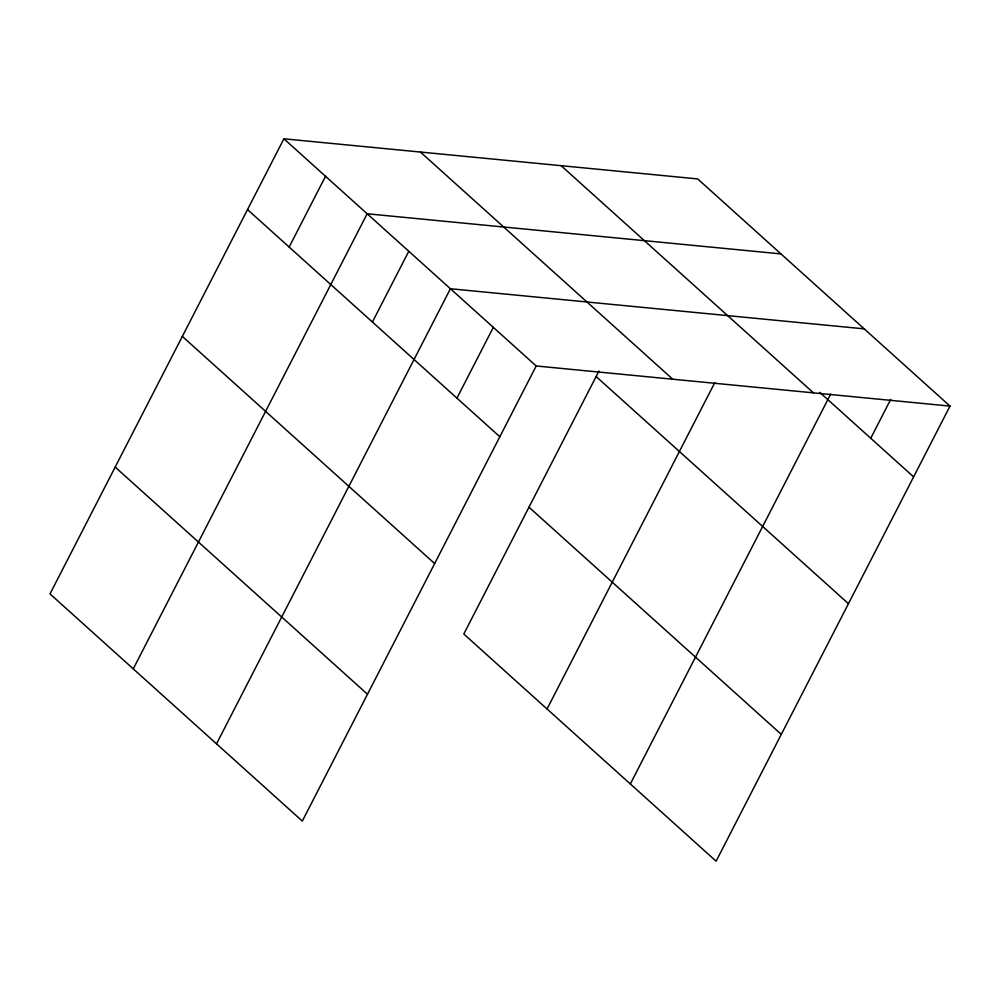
<?xml version="1.0" encoding="UTF-8"?>
<svg xmlns="http://www.w3.org/2000/svg" width="1000" height="1000" viewBox="0 0 1000 1000"><rect width="100%" height="100%" fill="white"/><g stroke="black" fill="none" stroke-linecap="round" stroke-linejoin="round"><path stroke-width="1.5" d="M950 406.1L697.688 178.925L283.888 138.8L50 593.9L302.312 821.075L536.2 365.975L950 406.1L716.112 861.2L463.8 634.025L598.962 371.012M289.15 247.062L325.525 176.287M133.262 668.863L367.15 213.775L780.95 253.9M372.413 322.025L408.787 251.25M216.525 743.825L450.412 288.738L864.212 328.862M456.938 398.137L493.312 327.362M547.062 708.988L714.825 382.575M630.325 783.962L830.688 394.087M870.738 438.263L890.7 399.4M819.75 392.35L913.625 476.875M561.125 165.688L813.45 392.863M420.438 152.05L672.75 379.212M596.125 376.525L848.45 603.7M283.888 138.8L536.2 365.975M247.512 209.575L499.825 436.75M528.975 507.2L781.287 734.375M182.338 336.4L434.65 563.575M115.175 467.075L367.5 694.25"/></g></svg>
